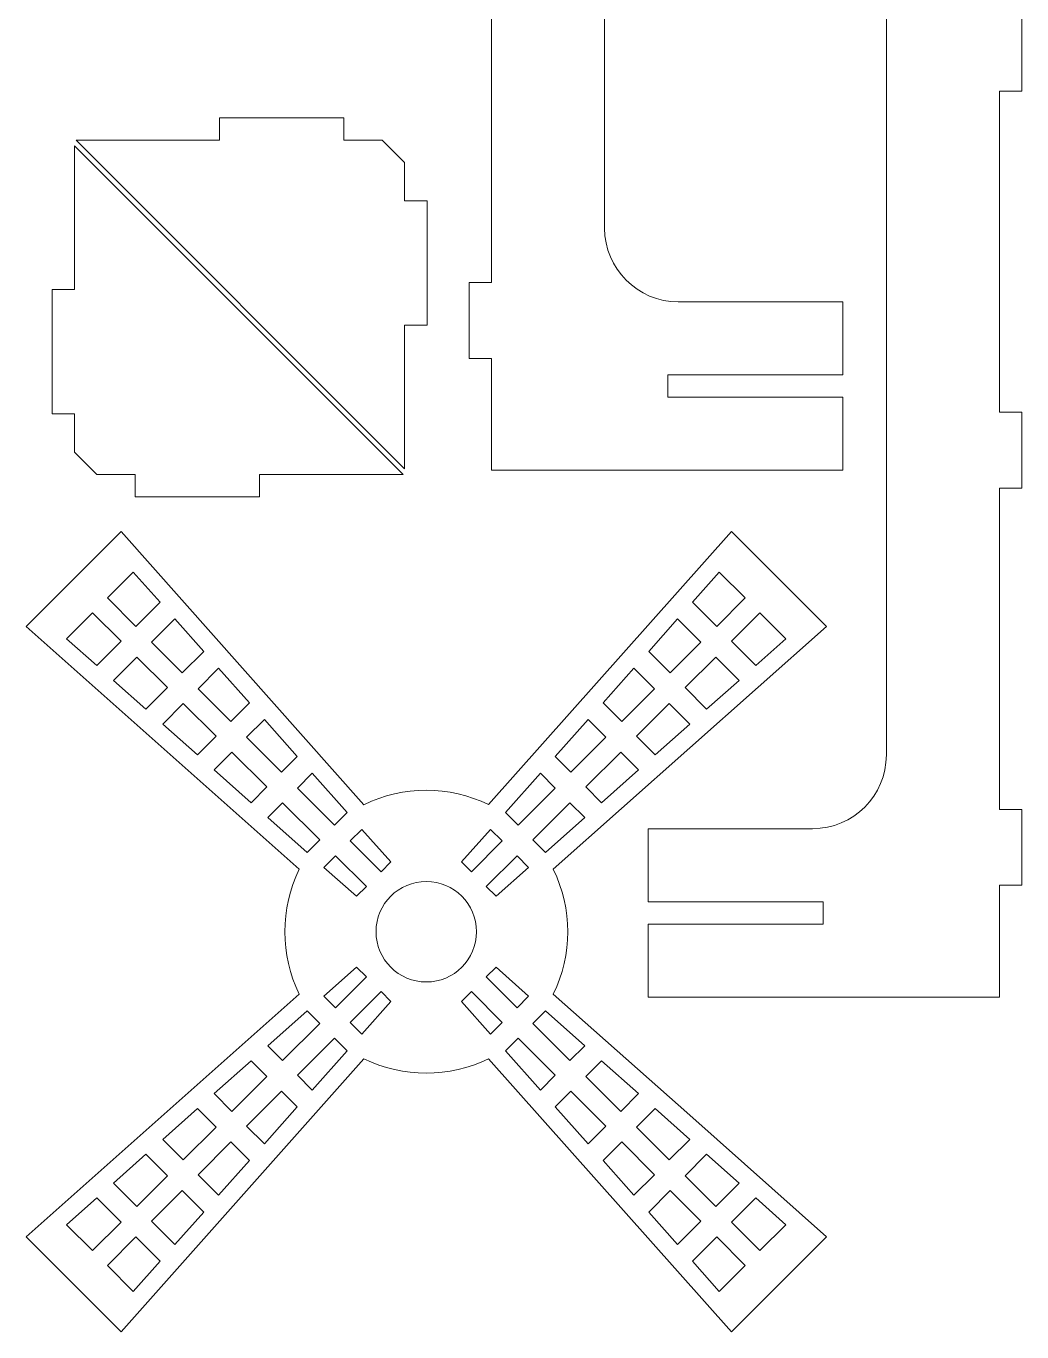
# Model space of a CAD drawing. Header units: millimetres. Extents: x -315 to 251, y -182 to 162.
# Drawn here: x 117 to 250.7, y -180.2 to -4.8 of the extents above; entities that cross this region are included whole.
import ezdxf

# ---------------------------------------------------------------- set-up
doc = ezdxf.new("R2010")
doc.units = ezdxf.units.MM
doc.header["$MEASUREMENT"] = 0
doc.layers.add('layer 1', color=7, linetype='Continuous')

msp = doc.modelspace()

# ---------------------------------------------------------------- linework, layer by layer
at = {"layer": 'layer 1', "color": 250, "lineweight": 9}
for points, knots in [([(179.4485, 120.7395), (179.4485, 120.7395), (179.4485, 135.7394), (179.4485, 135.7394), (179.4485, 135.7394), (179.4485, 135.7394), (226.6485, 135.7394), (226.6485, 135.7394), (226.6485, 135.7394), (226.6485, 135.7394), (226.6485, 125.9367), (226.6485, 125.9367), (226.6485, 125.9367), (226.6485, 125.9367), (203.1485, 125.9367), (203.1485, 125.9367), (203.1485, 125.9367), (203.1485, 125.9367), (203.1485, 122.9369), (203.1485, 122.9369), (203.1485, 122.9369), (203.1485, 122.9369), (226.6485, 122.9369), (226.6485, 122.9369), (226.6485, 122.9369), (226.6485, 122.9369), (226.6485, 113.1341), (226.6485, 113.1341), (226.6485, 113.1341), (226.6485, 113.1341), (204.5486, 113.1341), (204.5486, 113.1341), (204.5486, 113.1341), (199.1036, 113.1341), (194.6485, 108.6784), (194.6485, 103.2336), (194.6485, 103.2336), (194.6485, 103.2336), (194.6485, -31.9546), (194.6485, -31.9546), (194.6485, -31.9546), (194.6485, -37.3994), (199.1036, -41.8551), (204.5486, -41.8551), (204.5486, -41.8551), (204.5486, -41.8551), (226.6485, -41.8551), (226.6485, -41.8551), (226.6485, -41.8551), (226.6485, -41.8551), (226.6485, -51.6578), (226.6485, -51.6578), (226.6485, -51.6578), (226.6485, -51.6578), (203.1485, -51.6578), (203.1485, -51.6578), (203.1485, -51.6578), (203.1485, -51.6578), (203.1485, -54.6576), (203.1485, -54.6576), (203.1485, -54.6576), (203.1485, -54.6576), (226.6485, -54.6576), (226.6485, -54.6576), (226.6485, -54.6576), (226.6485, -54.6576), (226.6485, -64.4604), (226.6485, -64.4604), (226.6485, -64.4604), (226.6485, -64.4604), (179.4485, -64.4604), (179.4485, -64.4604), (179.4485, -64.4604), (179.4485, -64.4604), (179.4485, -49.4605), (179.4485, -49.4605), (179.4485, -49.4605), (179.4485, -49.4605), (176.4485, -49.4605), (176.4485, -49.4605), (176.4485, -49.4605), (176.4485, -49.4605), (176.4485, -39.2605), (176.4485, -39.2605), (176.4485, -39.2605), (176.4485, -39.2605), (179.4485, -39.2605), (179.4485, -39.2605), (179.4485, -39.2605), (179.4485, -39.2605), (179.4485, 3.8728), (179.4485, 3.8728), (179.4485, 3.8728), (179.4485, 3.8728), (176.4485, 3.8728), (176.4485, 3.8728), (176.4485, 3.8728), (176.4485, 3.8728), (176.4485, 14.0728), (176.4485, 14.0728), (176.4485, 14.0728), (176.4485, 14.0728), (179.4485, 14.0728), (179.4485, 14.0728), (179.4485, 14.0728), (179.4485, 14.0728), (179.4485, 57.2061), (179.4485, 57.2061), (179.4485, 57.2061), (179.4485, 57.2061), (176.4485, 57.2061), (176.4485, 57.2061), (176.4485, 57.2061), (176.4485, 57.2061), (176.4485, 67.4061), (176.4485, 67.4061), (176.4485, 67.4061), (176.4485, 67.4061), (179.4485, 67.4061), (179.4485, 67.4061), (179.4485, 67.4061), (179.4485, 67.4061), (179.4485, 110.5395), (179.4485, 110.5395), (179.4485, 110.5395), (179.4485, 110.5395), (176.4485, 110.5395), (176.4485, 110.5395), (176.4485, 110.5395), (176.4485, 110.5395), (176.4485, 120.7395), (176.4485, 120.7395), (176.4485, 120.7395), (176.4485, 120.7395), (179.4485, 120.7395), (179.4485, 120.7395)], [0, 0, 0, 0, 0.02857143, 0.02857143, 0.02857143, 0.02857143, 0.05714286, 0.05714286, 0.05714286, 0.05714286, 0.08571429, 0.08571429, 0.08571429, 0.08571429, 0.11428571, 0.11428571, 0.11428571, 0.11428571, 0.14285714, 0.14285714, 0.14285714, 0.14285714, 0.17142857, 0.17142857, 0.17142857, 0.17142857, 0.2, 0.2, 0.2, 0.2, 0.22857143, 0.22857143, 0.22857143, 0.22857143, 0.25714286, 0.25714286, 0.25714286, 0.25714286, 0.28571429, 0.28571429, 0.28571429, 0.28571429, 0.31428571, 0.31428571, 0.31428571, 0.31428571, 0.34285714, 0.34285714, 0.34285714, 0.34285714, 0.37142857, 0.37142857, 0.37142857, 0.37142857, 0.4, 0.4, 0.4, 0.4, 0.42857143, 0.42857143, 0.42857143, 0.42857143, 0.45714286, 0.45714286, 0.45714286, 0.45714286, 0.48571429, 0.48571429, 0.48571429, 0.48571429, 0.51428571, 0.51428571, 0.51428571, 0.51428571, 0.54285714, 0.54285714, 0.54285714, 0.54285714, 0.57142857, 0.57142857, 0.57142857, 0.57142857, 0.6, 0.6, 0.6, 0.6, 0.62857143, 0.62857143, 0.62857143, 0.62857143, 0.65714286, 0.65714286, 0.65714286, 0.65714286, 0.68571429, 0.68571429, 0.68571429, 0.68571429, 0.71428571, 0.71428571, 0.71428571, 0.71428571, 0.74285714, 0.74285714, 0.74285714, 0.74285714, 0.77142857, 0.77142857, 0.77142857, 0.77142857, 0.8, 0.8, 0.8, 0.8, 0.82857143, 0.82857143, 0.82857143, 0.82857143, 0.85714286, 0.85714286, 0.85714286, 0.85714286, 0.88571429, 0.88571429, 0.88571429, 0.88571429, 0.91428571, 0.91428571, 0.91428571, 0.91428571, 0.94285714, 0.94285714, 0.94285714, 0.94285714, 1, 1, 1, 1]), ([(247.6984, 39.787), (247.6984, 39.787), (247.6984, -3.3464), (247.6984, -3.3464), (247.6984, -3.3464), (247.6984, -3.3464), (250.6984, -3.3464), (250.6984, -3.3464), (250.6984, -3.3464), (250.6984, -3.3464), (250.6984, -13.5464), (250.6984, -13.5464), (250.6984, -13.5464), (250.6984, -13.5464), (247.6984, -13.5464), (247.6984, -13.5464), (247.6984, -13.5464), (247.6984, -13.5464), (247.6984, -56.6797), (247.6984, -56.6797), (247.6984, -56.6797), (247.6984, -56.6797), (250.6984, -56.6797), (250.6984, -56.6797), (250.6984, -56.6797), (250.6984, -56.6797), (250.6984, -66.8797), (250.6984, -66.8797), (250.6984, -66.8797), (250.6984, -66.8797), (247.6984, -66.8797), (247.6984, -66.8797), (247.6984, -66.8797), (247.6984, -66.8797), (247.6984, -110.013), (247.6984, -110.013), (247.6984, -110.013), (247.6984, -110.013), (250.6984, -110.013), (250.6984, -110.013), (250.6984, -110.013), (250.6984, -110.013), (250.6984, -120.213), (250.6984, -120.213), (250.6984, -120.213), (250.6984, -120.213), (247.6984, -120.213), (247.6984, -120.213), (247.6984, -120.213), (247.6984, -120.213), (247.6984, -135.2129), (247.6984, -135.2129), (247.6984, -135.2129), (247.6984, -135.2129), (200.4984, -135.2129), (200.4984, -135.2129), (200.4984, -135.2129), (200.4984, -135.2129), (200.4984, -125.4101), (200.4984, -125.4101), (200.4984, -125.4101), (200.4984, -125.4101), (223.9984, -125.4101), (223.9984, -125.4101), (223.9984, -125.4101), (223.9984, -125.4101), (223.9984, -122.4103), (223.9984, -122.4103), (223.9984, -122.4103), (223.9984, -122.4103), (200.4984, -122.4103), (200.4984, -122.4103), (200.4984, -122.4103), (200.4984, -122.4103), (200.4984, -112.6076), (200.4984, -112.6076), (200.4984, -112.6076), (200.4984, -112.6076), (222.5983, -112.6076), (222.5983, -112.6076), (222.5983, -112.6076), (228.0433, -112.6076), (232.4984, -108.1519), (232.4984, -102.7071), (232.4984, -102.7071), (232.4984, -102.7071), (232.4984, 32.4811), (232.4984, 32.4811), (232.4984, 32.4811), (232.4984, 37.9259), (228.0433, 42.3816), (222.5983, 42.3816), (222.5983, 42.3816), (222.5983, 42.3816), (200.4984, 42.3816), (200.4984, 42.3816), (200.4984, 42.3816), (200.4984, 42.3816), (200.4984, 52.1844), (200.4984, 52.1844), (200.4984, 52.1844), (200.4984, 52.1844), (223.9984, 52.1844), (223.9984, 52.1844), (223.9984, 52.1844), (223.9984, 52.1844), (223.9984, 55.1842), (223.9984, 55.1842), (223.9984, 55.1842), (223.9984, 55.1842), (200.4984, 55.1842), (200.4984, 55.1842), (200.4984, 55.1842), (200.4984, 55.1842), (200.4984, 64.9869), (200.4984, 64.9869), (200.4984, 64.9869), (200.4984, 64.9869), (247.6984, 64.9869), (247.6984, 64.9869), (247.6984, 64.9869), (247.6984, 64.9869), (247.6984, 49.987), (247.6984, 49.987), (247.6984, 49.987), (247.6984, 49.987), (250.6984, 49.987), (250.6984, 49.987), (250.6984, 49.987), (250.6984, 49.987), (250.6984, 39.787), (250.6984, 39.787), (250.6984, 39.787), (250.6984, 39.787), (247.6984, 39.787), (247.6984, 39.787)], [0, 0, 0, 0, 0.02857143, 0.02857143, 0.02857143, 0.02857143, 0.05714286, 0.05714286, 0.05714286, 0.05714286, 0.08571429, 0.08571429, 0.08571429, 0.08571429, 0.11428571, 0.11428571, 0.11428571, 0.11428571, 0.14285714, 0.14285714, 0.14285714, 0.14285714, 0.17142857, 0.17142857, 0.17142857, 0.17142857, 0.2, 0.2, 0.2, 0.2, 0.22857143, 0.22857143, 0.22857143, 0.22857143, 0.25714286, 0.25714286, 0.25714286, 0.25714286, 0.28571429, 0.28571429, 0.28571429, 0.28571429, 0.31428571, 0.31428571, 0.31428571, 0.31428571, 0.34285714, 0.34285714, 0.34285714, 0.34285714, 0.37142857, 0.37142857, 0.37142857, 0.37142857, 0.4, 0.4, 0.4, 0.4, 0.42857143, 0.42857143, 0.42857143, 0.42857143, 0.45714286, 0.45714286, 0.45714286, 0.45714286, 0.48571429, 0.48571429, 0.48571429, 0.48571429, 0.51428571, 0.51428571, 0.51428571, 0.51428571, 0.54285714, 0.54285714, 0.54285714, 0.54285714, 0.57142857, 0.57142857, 0.57142857, 0.57142857, 0.6, 0.6, 0.6, 0.6, 0.62857143, 0.62857143, 0.62857143, 0.62857143, 0.65714286, 0.65714286, 0.65714286, 0.65714286, 0.68571429, 0.68571429, 0.68571429, 0.68571429, 0.71428571, 0.71428571, 0.71428571, 0.71428571, 0.74285714, 0.74285714, 0.74285714, 0.74285714, 0.77142857, 0.77142857, 0.77142857, 0.77142857, 0.8, 0.8, 0.8, 0.8, 0.82857143, 0.82857143, 0.82857143, 0.82857143, 0.85714286, 0.85714286, 0.85714286, 0.85714286, 0.88571429, 0.88571429, 0.88571429, 0.88571429, 0.91428571, 0.91428571, 0.91428571, 0.91428571, 0.94285714, 0.94285714, 0.94285714, 0.94285714, 1, 1, 1, 1]), ([(167.7998, -64.2686), (167.7998, -64.2686), (123.6579, -20.1268), (123.6579, -20.1268), (123.6579, -20.1268), (130.0388, -20.1268), (136.5696, -20.1268), (142.9503, -20.1268), (142.9503, -20.1268), (142.9503, -20.1268), (142.9503, -17.1266), (142.9503, -17.1266), (142.9503, -17.1266), (142.9503, -17.1266), (159.6503, -17.1266), (159.6503, -17.1266), (159.6503, -17.1266), (159.6503, -17.1266), (159.6503, -20.1268), (159.6503, -20.1268), (159.6503, -20.1268), (159.6503, -20.1268), (164.8001, -20.1268), (164.8001, -20.1268), (164.8001, -20.1268), (164.8001, -20.1268), (167.8001, -23.1268), (167.8001, -23.1268), (167.8001, -23.1268), (167.8001, -23.1268), (167.8001, -28.2766), (167.8001, -28.2766), (167.8001, -28.2766), (167.8001, -28.2766), (170.8003, -28.2766), (170.8003, -28.2766), (170.8003, -28.2766), (170.8003, -28.2766), (170.8003, -44.9766), (170.8003, -44.9766), (170.8003, -44.9766), (170.8003, -44.9766), (167.8001, -44.9766), (167.8001, -44.9766), (167.8001, -44.9766), (167.8001, -44.9766), (167.7998, -57.8881), (167.7998, -64.2686)], [0, 0, 0, 0, 0.07692308, 0.07692308, 0.07692308, 0.07692308, 0.15384615, 0.15384615, 0.15384615, 0.15384615, 0.23076923, 0.23076923, 0.23076923, 0.23076923, 0.30769231, 0.30769231, 0.30769231, 0.30769231, 0.38461538, 0.38461538, 0.38461538, 0.38461538, 0.46153846, 0.46153846, 0.46153846, 0.46153846, 0.53846154, 0.53846154, 0.53846154, 0.53846154, 0.61538462, 0.61538462, 0.61538462, 0.61538462, 0.69230769, 0.69230769, 0.69230769, 0.69230769, 0.76923077, 0.76923077, 0.76923077, 0.76923077, 0.84615385, 0.84615385, 0.84615385, 0.84615385, 1, 1, 1, 1]), ([(123.445, -20.8999), (123.445, -20.8999), (167.5869, -65.0417), (167.5869, -65.0417), (167.5869, -65.0417), (161.206, -65.0417), (154.6752, -65.0417), (148.2945, -65.0417), (148.2945, -65.0417), (148.2945, -65.0417), (148.2945, -68.0419), (148.2945, -68.0419), (148.2945, -68.0419), (148.2945, -68.0419), (131.5945, -68.0419), (131.5945, -68.0419), (131.5945, -68.0419), (131.5945, -68.0419), (131.5945, -65.0417), (131.5945, -65.0417), (131.5945, -65.0417), (131.5945, -65.0417), (126.4447, -65.0417), (126.4447, -65.0417), (126.4447, -65.0417), (126.4447, -65.0417), (123.4447, -62.0417), (123.4447, -62.0417), (123.4447, -62.0417), (123.4447, -62.0417), (123.4447, -56.8919), (123.4447, -56.8919), (123.4447, -56.8919), (123.4447, -56.8919), (120.4445, -56.8919), (120.4445, -56.8919), (120.4445, -56.8919), (120.4445, -56.8919), (120.4445, -40.1919), (120.4445, -40.1919), (120.4445, -40.1919), (120.4445, -40.1919), (123.4447, -40.1919), (123.4447, -40.1919), (123.4447, -40.1919), (123.4447, -40.1919), (123.445, -27.2804), (123.445, -20.8999)], [0, 0, 0, 0, 0.07692308, 0.07692308, 0.07692308, 0.07692308, 0.15384615, 0.15384615, 0.15384615, 0.15384615, 0.23076923, 0.23076923, 0.23076923, 0.23076923, 0.30769231, 0.30769231, 0.30769231, 0.30769231, 0.38461538, 0.38461538, 0.38461538, 0.38461538, 0.46153846, 0.46153846, 0.46153846, 0.46153846, 0.53846154, 0.53846154, 0.53846154, 0.53846154, 0.61538462, 0.61538462, 0.61538462, 0.61538462, 0.69230769, 0.69230769, 0.69230769, 0.69230769, 0.76923077, 0.76923077, 0.76923077, 0.76923077, 0.84615385, 0.84615385, 0.84615385, 0.84615385, 1, 1, 1, 1]), ([(211.6847, -180.1889), (211.6847, -180.1889), (179.0813, -143.5012), (179.0813, -143.5012), (179.0813, -143.5012), (173.8137, -146.0881), (167.5968, -146.088), (162.3292, -143.5011), (162.3292, -143.5011), (162.3292, -143.5011), (129.7258, -180.1888), (129.7258, -180.1888), (129.7258, -180.1888), (129.7258, -180.1888), (116.9577, -167.4207), (116.9577, -167.4207), (116.9577, -167.4207), (116.9577, -167.4207), (153.6454, -134.8173), (153.6454, -134.8173), (153.6454, -134.8173), (151.0586, -129.5497), (151.0586, -123.3329), (153.6454, -118.0653), (153.6454, -118.0653), (153.6454, -118.0653), (116.9578, -85.4618), (116.9578, -85.4618), (116.9578, -85.4618), (116.9578, -85.4618), (129.7259, -72.6937), (129.7259, -72.6937), (129.7259, -72.6937), (129.7259, -72.6937), (162.3293, -109.3815), (162.3293, -109.3815), (162.3293, -109.3815), (167.5969, -106.7948), (173.8139, -106.7946), (179.0813, -109.3814), (179.0813, -109.3814), (179.0813, -109.3814), (211.6848, -72.6938), (211.6848, -72.6938), (211.6848, -72.6938), (211.6848, -72.6938), (224.4529, -85.4619), (224.4529, -85.4619), (224.4529, -85.4619), (224.4529, -85.4619), (187.7652, -118.0653), (187.7652, -118.0653), (187.7652, -118.0653), (190.352, -123.3329), (190.352, -129.5498), (187.7652, -134.8173), (187.7652, -134.8173), (187.7652, -134.8173), (206.0862, -151.0988), (206.0862, -151.0988), (206.0862, -151.0988), (206.0862, -151.0988), (224.4528, -167.4208), (224.4528, -167.4208), (224.4528, -167.4208), (224.4528, -167.4208), (211.6847, -180.1889), (211.6847, -180.1889)], [0, 0, 0, 0, 0.05555556, 0.05555556, 0.05555556, 0.05555556, 0.11111111, 0.11111111, 0.11111111, 0.11111111, 0.16666667, 0.16666667, 0.16666667, 0.16666667, 0.22222222, 0.22222222, 0.22222222, 0.22222222, 0.27777778, 0.27777778, 0.27777778, 0.27777778, 0.33333333, 0.33333333, 0.33333333, 0.33333333, 0.38888889, 0.38888889, 0.38888889, 0.38888889, 0.44444444, 0.44444444, 0.44444444, 0.44444444, 0.5, 0.5, 0.5, 0.5, 0.55555556, 0.55555556, 0.55555556, 0.55555556, 0.61111111, 0.61111111, 0.61111111, 0.61111111, 0.66666667, 0.66666667, 0.66666667, 0.66666667, 0.72222222, 0.72222222, 0.72222222, 0.72222222, 0.77777778, 0.77777778, 0.77777778, 0.77777778, 0.83333333, 0.83333333, 0.83333333, 0.83333333, 0.88888889, 0.88888889, 0.88888889, 0.88888889, 1, 1, 1, 1]), ([(134.9524, -82.1894), (134.9524, -82.1894), (131.3523, -78.1385), (131.3523, -78.1385), (131.3523, -78.1385), (131.3523, -78.1385), (127.8674, -81.6235), (127.8674, -81.6235), (127.8674, -81.6235), (127.8674, -81.6235), (131.6928, -85.4489), (131.6928, -85.4489), (131.6928, -85.4489), (131.6928, -85.4489), (134.9524, -82.1894), (134.9524, -82.1894)], [0, 0, 0, 0, 0.2, 0.2, 0.2, 0.2, 0.4, 0.4, 0.4, 0.4, 0.6, 0.6, 0.6, 0.6, 1, 1, 1, 1]), ([(209.7178, -85.4489), (209.7178, -85.4489), (213.5432, -81.6235), (213.5432, -81.6235), (213.5432, -81.6235), (213.5432, -81.6235), (210.0583, -78.1385), (210.0583, -78.1385), (210.0583, -78.1385), (210.0583, -78.1385), (206.4582, -82.1894), (206.4582, -82.1894), (206.4582, -82.1894), (206.4582, -82.1894), (209.7178, -85.4489), (209.7178, -85.4489)], [0, 0, 0, 0, 0.2, 0.2, 0.2, 0.2, 0.4, 0.4, 0.4, 0.4, 0.6, 0.6, 0.6, 0.6, 1, 1, 1, 1]), ([(129.7129, -87.4288), (129.7129, -87.4288), (125.8875, -83.6034), (125.8875, -83.6034), (125.8875, -83.6034), (125.8875, -83.6034), (122.4025, -87.0883), (122.4025, -87.0883), (122.4025, -87.0883), (122.4025, -87.0883), (126.4534, -90.6884), (126.4534, -90.6884), (126.4534, -90.6884), (126.4534, -90.6884), (129.7129, -87.4288), (129.7129, -87.4288)], [0, 0, 0, 0, 0.2, 0.2, 0.2, 0.2, 0.4, 0.4, 0.4, 0.4, 0.6, 0.6, 0.6, 0.6, 1, 1, 1, 1]), ([(214.9572, -90.6884), (214.9572, -90.6884), (219.0081, -87.0883), (219.0081, -87.0883), (219.0081, -87.0883), (219.0081, -87.0883), (215.5231, -83.6034), (215.5231, -83.6034), (215.5231, -83.6034), (215.5231, -83.6034), (211.6977, -87.4288), (211.6977, -87.4288), (211.6977, -87.4288), (211.6977, -87.4288), (214.9572, -90.6884), (214.9572, -90.6884)], [0, 0, 0, 0, 0.2, 0.2, 0.2, 0.2, 0.4, 0.4, 0.4, 0.4, 0.6, 0.6, 0.6, 0.6, 1, 1, 1, 1]), ([(140.8215, -88.7936), (140.8215, -88.7936), (136.9487, -84.4357), (136.9487, -84.4357), (136.9487, -84.4357), (136.9487, -84.4357), (133.8141, -87.5702), (133.8141, -87.5702), (133.8141, -87.5702), (133.8141, -87.5702), (137.9295, -91.6856), (137.9295, -91.6856), (137.9295, -91.6856), (137.9295, -91.6856), (140.8215, -88.7936), (140.8215, -88.7936)], [0, 0, 0, 0, 0.2, 0.2, 0.2, 0.2, 0.4, 0.4, 0.4, 0.4, 0.6, 0.6, 0.6, 0.6, 1, 1, 1, 1]), ([(203.4811, -91.6856), (203.4811, -91.6856), (207.5965, -87.5702), (207.5965, -87.5702), (207.5965, -87.5702), (207.5965, -87.5702), (204.4619, -84.4357), (204.4619, -84.4357), (204.4619, -84.4357), (204.4619, -84.4357), (200.5891, -88.7936), (200.5891, -88.7936), (200.5891, -88.7936), (200.5891, -88.7936), (203.4811, -91.6856), (203.4811, -91.6856)], [0, 0, 0, 0, 0.2, 0.2, 0.2, 0.2, 0.4, 0.4, 0.4, 0.4, 0.6, 0.6, 0.6, 0.6, 1, 1, 1, 1]), ([(135.9496, -93.6655), (135.9496, -93.6655), (131.8342, -89.5501), (131.8342, -89.5501), (131.8342, -89.5501), (131.8342, -89.5501), (128.6997, -92.6847), (128.6997, -92.6847), (128.6997, -92.6847), (128.6997, -92.6847), (133.0576, -96.5575), (133.0576, -96.5575), (133.0576, -96.5575), (133.0576, -96.5575), (135.9496, -93.6655), (135.9496, -93.6655)], [0, 0, 0, 0, 0.2, 0.2, 0.2, 0.2, 0.4, 0.4, 0.4, 0.4, 0.6, 0.6, 0.6, 0.6, 1, 1, 1, 1]), ([(146.9634, -95.7049), (146.9634, -95.7049), (142.8178, -91.0399), (142.8178, -91.0399), (142.8178, -91.0399), (142.8178, -91.0399), (140.0508, -93.8069), (140.0508, -93.8069), (140.0508, -93.8069), (140.0508, -93.8069), (144.4561, -98.2122), (144.4561, -98.2122), (144.4561, -98.2122), (144.4561, -98.2122), (146.9634, -95.7049), (146.9634, -95.7049)], [0, 0, 0, 0, 0.2, 0.2, 0.2, 0.2, 0.4, 0.4, 0.4, 0.4, 0.6, 0.6, 0.6, 0.6, 1, 1, 1, 1]), ([(196.9545, -98.2122), (196.9545, -98.2122), (201.3598, -93.8069), (201.3598, -93.8069), (201.3598, -93.8069), (201.3598, -93.8069), (198.5928, -91.0399), (198.5928, -91.0399), (198.5928, -91.0399), (198.5928, -91.0399), (194.4472, -95.7049), (194.4472, -95.7049), (194.4472, -95.7049), (194.4472, -95.7049), (196.9545, -98.2122), (196.9545, -98.2122)], [0, 0, 0, 0, 0.2, 0.2, 0.2, 0.2, 0.4, 0.4, 0.4, 0.4, 0.6, 0.6, 0.6, 0.6, 1, 1, 1, 1]), ([(208.353, -96.5575), (208.353, -96.5575), (212.7109, -92.6847), (212.7109, -92.6847), (212.7109, -92.6847), (212.7109, -92.6847), (209.5764, -89.5501), (209.5764, -89.5501), (209.5764, -89.5501), (209.5764, -89.5501), (205.461, -93.6655), (205.461, -93.6655), (205.461, -93.6655), (205.461, -93.6655), (208.353, -96.5575), (208.353, -96.5575)], [0, 0, 0, 0, 0.2, 0.2, 0.2, 0.2, 0.4, 0.4, 0.4, 0.4, 0.6, 0.6, 0.6, 0.6, 1, 1, 1, 1]), ([(142.4762, -100.1921), (142.4762, -100.1921), (138.0709, -95.7868), (138.0709, -95.7868), (138.0709, -95.7868), (138.0709, -95.7868), (135.3039, -98.5538), (135.3039, -98.5538), (135.3039, -98.5538), (135.3039, -98.5538), (139.9689, -102.6994), (139.9689, -102.6994), (139.9689, -102.6994), (139.9689, -102.6994), (142.4762, -100.1921), (142.4762, -100.1921)], [0, 0, 0, 0, 0.2, 0.2, 0.2, 0.2, 0.4, 0.4, 0.4, 0.4, 0.6, 0.6, 0.6, 0.6, 1, 1, 1, 1]), ([(201.4417, -102.6994), (201.4417, -102.6994), (206.1067, -98.5538), (206.1067, -98.5538), (206.1067, -98.5538), (206.1067, -98.5538), (203.3397, -95.7868), (203.3397, -95.7868), (203.3397, -95.7868), (203.3397, -95.7868), (198.9344, -100.1921), (198.9344, -100.1921), (198.9344, -100.1921), (198.9344, -100.1921), (201.4417, -102.6994), (201.4417, -102.6994)], [0, 0, 0, 0, 0.2, 0.2, 0.2, 0.2, 0.4, 0.4, 0.4, 0.4, 0.6, 0.6, 0.6, 0.6, 1, 1, 1, 1]), ([(153.3782, -102.9231), (153.3782, -102.9231), (148.9597, -97.9512), (148.9597, -97.9512), (148.9597, -97.9512), (148.9597, -97.9512), (146.5774, -100.3335), (146.5774, -100.3335), (146.5774, -100.3335), (146.5774, -100.3335), (151.2726, -105.0287), (151.2726, -105.0287), (151.2726, -105.0287), (151.2726, -105.0287), (153.3782, -102.9231), (153.3782, -102.9231)], [0, 0, 0, 0, 0.2, 0.2, 0.2, 0.2, 0.4, 0.4, 0.4, 0.4, 0.6, 0.6, 0.6, 0.6, 1, 1, 1, 1]), ([(190.138, -105.0287), (190.138, -105.0287), (194.8332, -100.3335), (194.8332, -100.3335), (194.8332, -100.3335), (194.8332, -100.3335), (192.4509, -97.9512), (192.4509, -97.9512), (192.4509, -97.9512), (192.4509, -97.9512), (188.0324, -102.9231), (188.0324, -102.9231), (188.0324, -102.9231), (188.0324, -102.9231), (190.138, -105.0287), (190.138, -105.0287)], [0, 0, 0, 0, 0.2, 0.2, 0.2, 0.2, 0.4, 0.4, 0.4, 0.4, 0.6, 0.6, 0.6, 0.6, 1, 1, 1, 1]), ([(149.2927, -107.0086), (149.2927, -107.0086), (144.5975, -102.3134), (144.5975, -102.3134), (144.5975, -102.3134), (144.5975, -102.3134), (142.2152, -104.6957), (142.2152, -104.6957), (142.2152, -104.6957), (142.2152, -104.6957), (147.1871, -109.1142), (147.1871, -109.1142), (147.1871, -109.1142), (147.1871, -109.1142), (149.2927, -107.0086), (149.2927, -107.0086)], [0, 0, 0, 0, 0.2, 0.2, 0.2, 0.2, 0.4, 0.4, 0.4, 0.4, 0.6, 0.6, 0.6, 0.6, 1, 1, 1, 1]), ([(194.2235, -109.1142), (194.2235, -109.1142), (199.1954, -104.6957), (199.1954, -104.6957), (199.1954, -104.6957), (199.1954, -104.6957), (196.8131, -102.3134), (196.8131, -102.3134), (196.8131, -102.3134), (196.8131, -102.3134), (192.1179, -107.0086), (192.1179, -107.0086), (192.1179, -107.0086), (192.1179, -107.0086), (194.2235, -109.1142), (194.2235, -109.1142)], [0, 0, 0, 0, 0.2, 0.2, 0.2, 0.2, 0.4, 0.4, 0.4, 0.4, 0.6, 0.6, 0.6, 0.6, 1, 1, 1, 1]), ([(160.0658, -110.4483), (160.0658, -110.4483), (155.3745, -105.1694), (155.3745, -105.1694), (155.3745, -105.1694), (155.3745, -105.1694), (153.3939, -107.15), (153.3939, -107.15), (153.3939, -107.15), (153.3939, -107.15), (158.379, -112.1351), (158.379, -112.1351), (158.379, -112.1351), (158.379, -112.1351), (160.0658, -110.4483), (160.0658, -110.4483)], [0, 0, 0, 0, 0.2, 0.2, 0.2, 0.2, 0.4, 0.4, 0.4, 0.4, 0.6, 0.6, 0.6, 0.6, 1, 1, 1, 1]), ([(183.0316, -112.1351), (183.0316, -112.1351), (188.0167, -107.15), (188.0167, -107.15), (188.0167, -107.15), (188.0167, -107.15), (186.0361, -105.1694), (186.0361, -105.1694), (186.0361, -105.1694), (186.0361, -105.1694), (181.3448, -110.4483), (181.3448, -110.4483), (181.3448, -110.4483), (181.3448, -110.4483), (183.0316, -112.1351), (183.0316, -112.1351)], [0, 0, 0, 0, 0.2, 0.2, 0.2, 0.2, 0.4, 0.4, 0.4, 0.4, 0.6, 0.6, 0.6, 0.6, 1, 1, 1, 1]), ([(156.3991, -114.115), (156.3991, -114.115), (151.414, -109.1299), (151.414, -109.1299), (151.414, -109.1299), (151.414, -109.1299), (149.4334, -111.1105), (149.4334, -111.1105), (149.4334, -111.1105), (149.4334, -111.1105), (154.7123, -115.8018), (154.7123, -115.8018), (154.7123, -115.8018), (154.7123, -115.8018), (156.3991, -114.115), (156.3991, -114.115)], [0, 0, 0, 0, 0.2, 0.2, 0.2, 0.2, 0.4, 0.4, 0.4, 0.4, 0.6, 0.6, 0.6, 0.6, 1, 1, 1, 1]), ([(186.6983, -115.8018), (186.6983, -115.8018), (191.9772, -111.1105), (191.9772, -111.1105), (191.9772, -111.1105), (191.9772, -111.1105), (189.9966, -109.1299), (189.9966, -109.1299), (189.9966, -109.1299), (189.9966, -109.1299), (185.0115, -114.115), (185.0115, -114.115), (185.0115, -114.115), (185.0115, -114.115), (186.6983, -115.8018), (186.6983, -115.8018)], [0, 0, 0, 0, 0.2, 0.2, 0.2, 0.2, 0.4, 0.4, 0.4, 0.4, 0.6, 0.6, 0.6, 0.6, 1, 1, 1, 1]), ([(160.5003, -114.2564), (160.5003, -114.2564), (164.6369, -118.393), (164.6369, -118.393), (164.6369, -118.393), (164.6369, -118.393), (165.955, -117.075), (165.955, -117.075), (165.955, -117.075), (165.955, -117.075), (162.0621, -112.6946), (162.0621, -112.6946), (162.0621, -112.6946), (162.0621, -112.6946), (160.5003, -114.2564), (160.5003, -114.2564)], [0, 0, 0, 0, 0.2, 0.2, 0.2, 0.2, 0.4, 0.4, 0.4, 0.4, 0.6, 0.6, 0.6, 0.6, 1, 1, 1, 1]), ([(179.3485, -112.6946), (179.3485, -112.6946), (175.4556, -117.075), (175.4556, -117.075), (175.4556, -117.075), (175.4556, -117.075), (176.7737, -118.393), (176.7737, -118.393), (176.7737, -118.393), (176.7737, -118.393), (180.9103, -114.2564), (180.9103, -114.2564), (180.9103, -114.2564), (180.9103, -114.2564), (179.3485, -112.6946), (179.3485, -112.6946)], [0, 0, 0, 0, 0.2, 0.2, 0.2, 0.2, 0.4, 0.4, 0.4, 0.4, 0.6, 0.6, 0.6, 0.6, 1, 1, 1, 1]), ([(156.9586, -117.7981), (156.9586, -117.7981), (161.339, -121.691), (161.339, -121.691), (161.339, -121.691), (161.339, -121.691), (162.657, -120.3729), (162.657, -120.3729), (162.657, -120.3729), (162.657, -120.3729), (158.5204, -116.2363), (158.5204, -116.2363), (158.5204, -116.2363), (158.5204, -116.2363), (156.9586, -117.7981), (156.9586, -117.7981)], [0, 0, 0, 0, 0.2, 0.2, 0.2, 0.2, 0.4, 0.4, 0.4, 0.4, 0.6, 0.6, 0.6, 0.6, 1, 1, 1, 1]), ([(182.8902, -116.2363), (182.8902, -116.2363), (178.7536, -120.3729), (178.7536, -120.3729), (178.7536, -120.3729), (178.7536, -120.3729), (180.0716, -121.691), (180.0716, -121.691), (180.0716, -121.691), (180.0716, -121.691), (184.452, -117.7981), (184.452, -117.7981), (184.452, -117.7981), (184.452, -117.7981), (182.8902, -116.2363), (182.8902, -116.2363)], [0, 0, 0, 0, 0.2, 0.2, 0.2, 0.2, 0.4, 0.4, 0.4, 0.4, 0.6, 0.6, 0.6, 0.6, 1, 1, 1, 1]), ([(170.7053, -119.6913), (174.4332, -119.6913), (177.4553, -122.7134), (177.4553, -126.4413), (177.4553, -126.4413), (177.4553, -130.1692), (174.4332, -133.1913), (170.7053, -133.1913), (170.7053, -133.1913), (166.9774, -133.1913), (163.9553, -130.1692), (163.9553, -126.4413), (163.9553, -126.4413), (163.9553, -122.7134), (166.9774, -119.6913), (170.7053, -119.6913)], [0, 0, 0, 0, 0.2, 0.2, 0.2, 0.2, 0.4, 0.4, 0.4, 0.4, 0.6, 0.6, 0.6, 0.6, 1, 1, 1, 1]), ([(158.5204, -136.6463), (158.5204, -136.6463), (162.657, -132.5097), (162.657, -132.5097), (162.657, -132.5097), (162.657, -132.5097), (161.339, -131.1916), (161.339, -131.1916), (161.339, -131.1916), (161.339, -131.1916), (156.9586, -135.0845), (156.9586, -135.0845), (156.9586, -135.0845), (156.9586, -135.0845), (158.5204, -136.6463), (158.5204, -136.6463)], [0, 0, 0, 0, 0.2, 0.2, 0.2, 0.2, 0.4, 0.4, 0.4, 0.4, 0.6, 0.6, 0.6, 0.6, 1, 1, 1, 1]), ([(184.452, -135.0845), (184.452, -135.0845), (180.0716, -131.1916), (180.0716, -131.1916), (180.0716, -131.1916), (180.0716, -131.1916), (178.7536, -132.5097), (178.7536, -132.5097), (178.7536, -132.5097), (178.7536, -132.5097), (182.8902, -136.6463), (182.8902, -136.6463), (182.8902, -136.6463), (182.8902, -136.6463), (184.452, -135.0845), (184.452, -135.0845)], [0, 0, 0, 0, 0.2, 0.2, 0.2, 0.2, 0.4, 0.4, 0.4, 0.4, 0.6, 0.6, 0.6, 0.6, 1, 1, 1, 1]), ([(162.0621, -140.188), (162.0621, -140.188), (165.955, -135.8076), (165.955, -135.8076), (165.955, -135.8076), (165.955, -135.8076), (164.6369, -134.4896), (164.6369, -134.4896), (164.6369, -134.4896), (164.6369, -134.4896), (160.5003, -138.6262), (160.5003, -138.6262), (160.5003, -138.6262), (160.5003, -138.6262), (162.0621, -140.188), (162.0621, -140.188)], [0, 0, 0, 0, 0.2, 0.2, 0.2, 0.2, 0.4, 0.4, 0.4, 0.4, 0.6, 0.6, 0.6, 0.6, 1, 1, 1, 1]), ([(180.9103, -138.6262), (180.9103, -138.6262), (176.7737, -134.4896), (176.7737, -134.4896), (176.7737, -134.4896), (176.7737, -134.4896), (175.4556, -135.8076), (175.4556, -135.8076), (175.4556, -135.8076), (175.4556, -135.8076), (179.3485, -140.188), (179.3485, -140.188), (179.3485, -140.188), (179.3485, -140.188), (180.9103, -138.6262), (180.9103, -138.6262)], [0, 0, 0, 0, 0.2, 0.2, 0.2, 0.2, 0.4, 0.4, 0.4, 0.4, 0.6, 0.6, 0.6, 0.6, 1, 1, 1, 1]), ([(154.7123, -137.0808), (154.7123, -137.0808), (149.4334, -141.7721), (149.4334, -141.7721), (149.4334, -141.7721), (149.4334, -141.7721), (151.414, -143.7527), (151.414, -143.7527), (151.414, -143.7527), (151.414, -143.7527), (156.3991, -138.7676), (156.3991, -138.7676), (156.3991, -138.7676), (156.3991, -138.7676), (154.7123, -137.0808), (154.7123, -137.0808)], [0, 0, 0, 0, 0.2, 0.2, 0.2, 0.2, 0.4, 0.4, 0.4, 0.4, 0.6, 0.6, 0.6, 0.6, 1, 1, 1, 1]), ([(185.0115, -138.7676), (185.0115, -138.7676), (189.9966, -143.7527), (189.9966, -143.7527), (189.9966, -143.7527), (189.9966, -143.7527), (191.9772, -141.7721), (191.9772, -141.7721), (191.9772, -141.7721), (191.9772, -141.7721), (186.6983, -137.0808), (186.6983, -137.0808), (186.6983, -137.0808), (186.6983, -137.0808), (185.0115, -138.7676), (185.0115, -138.7676)], [0, 0, 0, 0, 0.2, 0.2, 0.2, 0.2, 0.4, 0.4, 0.4, 0.4, 0.6, 0.6, 0.6, 0.6, 1, 1, 1, 1]), ([(158.379, -140.7475), (158.379, -140.7475), (153.3939, -145.7326), (153.3939, -145.7326), (153.3939, -145.7326), (153.3939, -145.7326), (155.3745, -147.7132), (155.3745, -147.7132), (155.3745, -147.7132), (155.3745, -147.7132), (160.0658, -142.4343), (160.0658, -142.4343), (160.0658, -142.4343), (160.0658, -142.4343), (158.379, -140.7475), (158.379, -140.7475)], [0, 0, 0, 0, 0.2, 0.2, 0.2, 0.2, 0.4, 0.4, 0.4, 0.4, 0.6, 0.6, 0.6, 0.6, 1, 1, 1, 1]), ([(181.3448, -142.4343), (181.3448, -142.4343), (186.0361, -147.7132), (186.0361, -147.7132), (186.0361, -147.7132), (186.0361, -147.7132), (188.0167, -145.7326), (188.0167, -145.7326), (188.0167, -145.7326), (188.0167, -145.7326), (183.0316, -140.7475), (183.0316, -140.7475), (183.0316, -140.7475), (183.0316, -140.7475), (181.3448, -142.4343), (181.3448, -142.4343)], [0, 0, 0, 0, 0.2, 0.2, 0.2, 0.2, 0.4, 0.4, 0.4, 0.4, 0.6, 0.6, 0.6, 0.6, 1, 1, 1, 1]), ([(147.1871, -143.7684), (147.1871, -143.7684), (142.2152, -148.1869), (142.2152, -148.1869), (142.2152, -148.1869), (142.2152, -148.1869), (144.5975, -150.5692), (144.5975, -150.5692), (144.5975, -150.5692), (144.5975, -150.5692), (149.2927, -145.874), (149.2927, -145.874), (149.2927, -145.874), (149.2927, -145.874), (147.1871, -143.7684), (147.1871, -143.7684)], [0, 0, 0, 0, 0.2, 0.2, 0.2, 0.2, 0.4, 0.4, 0.4, 0.4, 0.6, 0.6, 0.6, 0.6, 1, 1, 1, 1]), ([(192.1179, -145.874), (192.1179, -145.874), (196.8131, -150.5692), (196.8131, -150.5692), (196.8131, -150.5692), (196.8131, -150.5692), (199.1954, -148.1869), (199.1954, -148.1869), (199.1954, -148.1869), (199.1954, -148.1869), (194.2235, -143.7684), (194.2235, -143.7684), (194.2235, -143.7684), (194.2235, -143.7684), (192.1179, -145.874), (192.1179, -145.874)], [0, 0, 0, 0, 0.2, 0.2, 0.2, 0.2, 0.4, 0.4, 0.4, 0.4, 0.6, 0.6, 0.6, 0.6, 1, 1, 1, 1]), ([(151.2726, -147.8539), (151.2726, -147.8539), (146.5774, -152.5491), (146.5774, -152.5491), (146.5774, -152.5491), (146.5774, -152.5491), (148.9597, -154.9314), (148.9597, -154.9314), (148.9597, -154.9314), (148.9597, -154.9314), (153.3782, -149.9595), (153.3782, -149.9595), (153.3782, -149.9595), (153.3782, -149.9595), (151.2726, -147.8539), (151.2726, -147.8539)], [0, 0, 0, 0, 0.2, 0.2, 0.2, 0.2, 0.4, 0.4, 0.4, 0.4, 0.6, 0.6, 0.6, 0.6, 1, 1, 1, 1]), ([(188.0324, -149.9595), (188.0324, -149.9595), (192.4509, -154.9314), (192.4509, -154.9314), (192.4509, -154.9314), (192.4509, -154.9314), (194.8332, -152.5491), (194.8332, -152.5491), (194.8332, -152.5491), (194.8332, -152.5491), (190.138, -147.8539), (190.138, -147.8539), (190.138, -147.8539), (190.138, -147.8539), (188.0324, -149.9595), (188.0324, -149.9595)], [0, 0, 0, 0, 0.2, 0.2, 0.2, 0.2, 0.4, 0.4, 0.4, 0.4, 0.6, 0.6, 0.6, 0.6, 1, 1, 1, 1]), ([(139.9689, -150.1832), (139.9689, -150.1832), (135.3039, -154.3288), (135.3039, -154.3288), (135.3039, -154.3288), (135.3039, -154.3288), (138.0709, -157.0958), (138.0709, -157.0958), (138.0709, -157.0958), (138.0709, -157.0958), (142.4762, -152.6905), (142.4762, -152.6905), (142.4762, -152.6905), (142.4762, -152.6905), (139.9689, -150.1832), (139.9689, -150.1832)], [0, 0, 0, 0, 0.2, 0.2, 0.2, 0.2, 0.4, 0.4, 0.4, 0.4, 0.6, 0.6, 0.6, 0.6, 1, 1, 1, 1]), ([(198.9344, -152.6905), (198.9344, -152.6905), (203.3397, -157.0958), (203.3397, -157.0958), (203.3397, -157.0958), (203.3397, -157.0958), (206.1067, -154.3288), (206.1067, -154.3288), (206.1067, -154.3288), (206.1067, -154.3288), (201.4417, -150.1832), (201.4417, -150.1832), (201.4417, -150.1832), (201.4417, -150.1832), (198.9344, -152.6905), (198.9344, -152.6905)], [0, 0, 0, 0, 0.2, 0.2, 0.2, 0.2, 0.4, 0.4, 0.4, 0.4, 0.6, 0.6, 0.6, 0.6, 1, 1, 1, 1]), ([(144.4561, -154.6704), (144.4561, -154.6704), (140.0508, -159.0757), (140.0508, -159.0757), (140.0508, -159.0757), (140.0508, -159.0757), (142.8178, -161.8427), (142.8178, -161.8427), (142.8178, -161.8427), (142.8178, -161.8427), (146.9634, -157.1777), (146.9634, -157.1777), (146.9634, -157.1777), (146.9634, -157.1777), (144.4561, -154.6704), (144.4561, -154.6704)], [0, 0, 0, 0, 0.2, 0.2, 0.2, 0.2, 0.4, 0.4, 0.4, 0.4, 0.6, 0.6, 0.6, 0.6, 1, 1, 1, 1]), ([(194.4472, -157.1777), (194.4472, -157.1777), (198.5928, -161.8427), (198.5928, -161.8427), (198.5928, -161.8427), (198.5928, -161.8427), (201.3598, -159.0757), (201.3598, -159.0757), (201.3598, -159.0757), (201.3598, -159.0757), (196.9545, -154.6704), (196.9545, -154.6704), (196.9545, -154.6704), (196.9545, -154.6704), (194.4472, -157.1777), (194.4472, -157.1777)], [0, 0, 0, 0, 0.2, 0.2, 0.2, 0.2, 0.4, 0.4, 0.4, 0.4, 0.6, 0.6, 0.6, 0.6, 1, 1, 1, 1]), ([(133.0576, -156.3251), (133.0576, -156.3251), (128.6997, -160.1979), (128.6997, -160.1979), (128.6997, -160.1979), (128.6997, -160.1979), (131.8342, -163.3325), (131.8342, -163.3325), (131.8342, -163.3325), (131.8342, -163.3325), (135.9496, -159.2171), (135.9496, -159.2171), (135.9496, -159.2171), (135.9496, -159.2171), (133.0576, -156.3251), (133.0576, -156.3251)], [0, 0, 0, 0, 0.2, 0.2, 0.2, 0.2, 0.4, 0.4, 0.4, 0.4, 0.6, 0.6, 0.6, 0.6, 1, 1, 1, 1]), ([(205.461, -159.2171), (205.461, -159.2171), (209.5764, -163.3325), (209.5764, -163.3325), (209.5764, -163.3325), (209.5764, -163.3325), (212.7109, -160.1979), (212.7109, -160.1979), (212.7109, -160.1979), (212.7109, -160.1979), (208.353, -156.3251), (208.353, -156.3251), (208.353, -156.3251), (208.353, -156.3251), (205.461, -159.2171), (205.461, -159.2171)], [0, 0, 0, 0, 0.2, 0.2, 0.2, 0.2, 0.4, 0.4, 0.4, 0.4, 0.6, 0.6, 0.6, 0.6, 1, 1, 1, 1]), ([(137.9295, -161.197), (137.9295, -161.197), (133.8141, -165.3124), (133.8141, -165.3124), (133.8141, -165.3124), (133.8141, -165.3124), (136.9487, -168.4469), (136.9487, -168.4469), (136.9487, -168.4469), (136.9487, -168.4469), (140.8215, -164.089), (140.8215, -164.089), (140.8215, -164.089), (140.8215, -164.089), (137.9295, -161.197), (137.9295, -161.197)], [0, 0, 0, 0, 0.2, 0.2, 0.2, 0.2, 0.4, 0.4, 0.4, 0.4, 0.6, 0.6, 0.6, 0.6, 1, 1, 1, 1]), ([(200.5891, -164.089), (200.5891, -164.089), (204.4619, -168.4469), (204.4619, -168.4469), (204.4619, -168.4469), (204.4619, -168.4469), (207.5965, -165.3124), (207.5965, -165.3124), (207.5965, -165.3124), (207.5965, -165.3124), (203.4811, -161.197), (203.4811, -161.197), (203.4811, -161.197), (203.4811, -161.197), (200.5891, -164.089), (200.5891, -164.089)], [0, 0, 0, 0, 0.2, 0.2, 0.2, 0.2, 0.4, 0.4, 0.4, 0.4, 0.6, 0.6, 0.6, 0.6, 1, 1, 1, 1]), ([(126.4534, -162.1942), (126.4534, -162.1942), (122.4025, -165.7943), (122.4025, -165.7943), (122.4025, -165.7943), (122.4025, -165.7943), (125.8875, -169.2792), (125.8875, -169.2792), (125.8875, -169.2792), (125.8875, -169.2792), (129.7129, -165.4538), (129.7129, -165.4538), (129.7129, -165.4538), (129.7129, -165.4538), (126.4534, -162.1942), (126.4534, -162.1942)], [0, 0, 0, 0, 0.2, 0.2, 0.2, 0.2, 0.4, 0.4, 0.4, 0.4, 0.6, 0.6, 0.6, 0.6, 1, 1, 1, 1]), ([(211.6977, -165.4538), (211.6977, -165.4538), (215.5231, -169.2792), (215.5231, -169.2792), (215.5231, -169.2792), (215.5231, -169.2792), (219.0081, -165.7943), (219.0081, -165.7943), (219.0081, -165.7943), (219.0081, -165.7943), (214.9572, -162.1942), (214.9572, -162.1942), (214.9572, -162.1942), (214.9572, -162.1942), (211.6977, -165.4538), (211.6977, -165.4538)], [0, 0, 0, 0, 0.2, 0.2, 0.2, 0.2, 0.4, 0.4, 0.4, 0.4, 0.6, 0.6, 0.6, 0.6, 1, 1, 1, 1]), ([(131.6928, -167.4337), (131.6928, -167.4337), (127.8674, -171.2591), (127.8674, -171.2591), (127.8674, -171.2591), (127.8674, -171.2591), (131.3523, -174.7441), (131.3523, -174.7441), (131.3523, -174.7441), (131.3523, -174.7441), (134.9524, -170.6932), (134.9524, -170.6932), (134.9524, -170.6932), (134.9524, -170.6932), (131.6928, -167.4337), (131.6928, -167.4337)], [0, 0, 0, 0, 0.2, 0.2, 0.2, 0.2, 0.4, 0.4, 0.4, 0.4, 0.6, 0.6, 0.6, 0.6, 1, 1, 1, 1]), ([(206.4582, -170.6932), (206.4582, -170.6932), (210.0583, -174.7441), (210.0583, -174.7441), (210.0583, -174.7441), (210.0583, -174.7441), (213.5432, -171.2591), (213.5432, -171.2591), (213.5432, -171.2591), (213.5432, -171.2591), (209.7178, -167.4337), (209.7178, -167.4337), (209.7178, -167.4337), (209.7178, -167.4337), (206.4582, -170.6932), (206.4582, -170.6932)], [0, 0, 0, 0, 0.2, 0.2, 0.2, 0.2, 0.4, 0.4, 0.4, 0.4, 0.6, 0.6, 0.6, 0.6, 1, 1, 1, 1])]:
    msp.add_open_spline(points, degree=3, knots=knots, dxfattribs=at)

doc.saveas('drawing.dxf')
